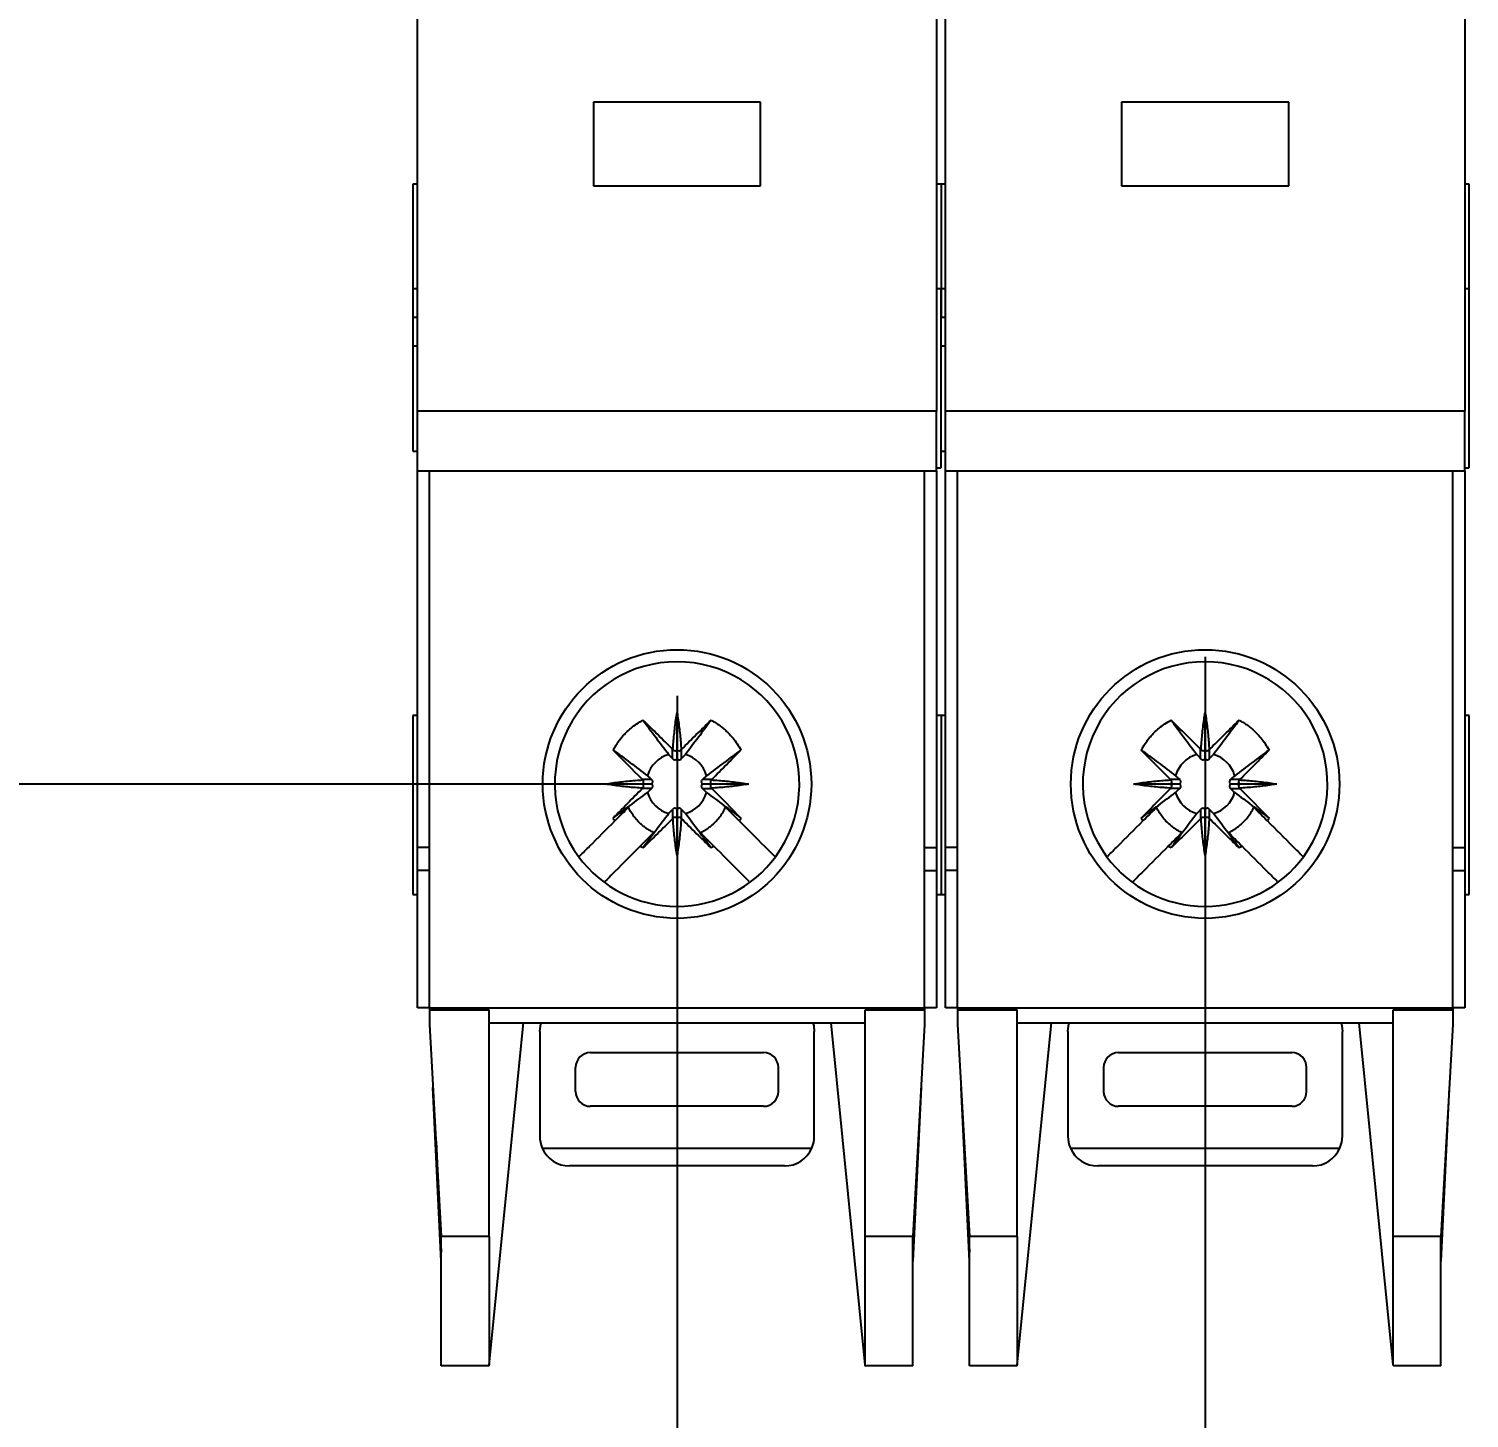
# Model space of a CAD drawing. Header units: inches. Extents: x 0 to 17, y 0 to 11.
# Drawn here: x 2.689 to 4.59, y 2.585 to 4.418 of the extents above; entities that cross this region are included whole.
import ezdxf

# ---------------------------------------------------------------- set-up
doc = ezdxf.new("R2010")
doc.units = ezdxf.units.IN
doc.header["$MEASUREMENT"] = 0
doc.linetypes.add('SLD-Solid', pattern=[0])
doc.layers.add('DIMENSIONS', color=140, linetype='SLD-Solid', lineweight=25)
doc.styles.add('SLDTEXTSTYLE0', font='GOTHIC.TTF', dxfattribs={"width": 0.913})
doc.dimstyles.new('SLDDIMSTYLE0', dxfattribs={"dimtxt": 0.15, "dimasz": 0.18, "dimexe": 0.18, "dimexo": 0.0625, "dimgap": 0.0375, "dimtad": 0, "dimtih": 1, "dimtoh": 1, "dimrnd": 1e-09, "dimzin": 4, "dimdsep": 46, "dimtxsty": 'SLDTEXTSTYLE0', "dimsah": 1, "dimcen": 0.09, "dimadec": 0, "dimazin": 1, "dimtfac": 1, "dimtofl": 0, "dimtmove": 0, "dimatfit": 3, "dimfxl": 1, "dimfrac": 2, "dimtolj": 1, "dimtzin": 12, "dimarcsym": 0})
doc.dimstyles.new('SLDDIMSTYLE1', dxfattribs={"dimtxt": 0.15, "dimasz": 0.18, "dimexe": 0.18, "dimexo": 0.0625, "dimgap": 0.0375, "dimtad": 0, "dimtih": 1, "dimtoh": 1, "dimrnd": 1e-09, "dimzin": 0, "dimdsep": 46, "dimtxsty": 'SLDTEXTSTYLE0', "dimsah": 1, "dimcen": 0.09, "dimadec": 0, "dimazin": 0, "dimtfac": 1, "dimtofl": 0, "dimtmove": 0, "dimatfit": 3, "dimfxl": 1, "dimfrac": 2, "dimtolj": 1, "dimtzin": 12, "dimarcsym": 0})

# ---------------------------------------------------------------- blocks, each defined once
blk = doc.blocks.new('_D')
at = {"layer": 'DIMENSIONS'}
for p, q in [((3.4945, 6.0201), (2.3076, 6.0201)), ((2.4326, 6.0201), (2.4326, 4.9907)), ((2.2386, 4.7198), (2.1929, 4.7198)), ((2.1929, 4.7198), (2.1929, 4.4817)), ((2.6265, 4.7198), (2.6722, 4.7198)), ((2.6722, 4.7198), (2.6722, 4.4817)), ((2.1929, 4.4817), (2.2386, 4.4817)), ((2.6722, 4.4817), (2.6265, 4.4817)), ((2.4326, 3.4217), (2.4326, 4.4512)), ((3.4945, 3.4217), (2.3076, 3.4217))]:
    blk.add_line(p, q, dxfattribs=at)
for points in [[(2.4326, 6.0201), (2.3826, 5.8401), (2.4826, 5.8401)], [(2.4326, 3.4217), (2.4826, 3.6017), (2.3826, 3.6017)]]:
    blk.add_solid(points, dxfattribs=at)
at = {"layer": 'DIMENSIONS', "char_height": 0.15, "attachment_point": 1, "style": 'SLDTEXTSTYLE0'}
for s, insert in [('2.60', (2.2386, 4.9419)), ('66.0', (2.2386, 4.6733))]:
    blk.add_mtext(s, dxfattribs=dict(at, insert=insert))
blk = doc.blocks.new('_D_1')
at = {"layer": 'DIMENSIONS'}
for p, q in [((3.5445, 3.3717), (3.5445, 2.0822)), ((4.2413, 3.3717), (4.2413, 2.0822)), ((2.8078, 2.206), (2.7621, 2.206)), ((2.7621, 2.206), (2.7621, 1.9679)), ((3.1957, 2.206), (3.2414, 2.206)), ((3.2414, 2.206), (3.2414, 1.9679)), ((3.5445, 2.2072), (3.373, 2.2072)), ((4.2413, 2.2072), (3.5445, 2.2072)), ((2.7621, 1.9679), (2.8078, 1.9679)), ((3.2414, 1.9679), (3.1957, 1.9679))]:
    blk.add_line(p, q, dxfattribs=at)
for points in [[(3.5445, 2.2072), (3.7245, 2.1572), (3.7245, 2.2572)], [(4.2413, 2.2072), (4.0613, 2.2572), (4.0613, 2.1572)]]:
    blk.add_solid(points, dxfattribs=at)
at = {"layer": 'DIMENSIONS', "char_height": 0.15, "attachment_point": 1, "style": 'SLDTEXTSTYLE0'}
for s, insert in [('0.70', (2.8078, 2.4281)), ('17.7', (2.8078, 2.1595))]:
    blk.add_mtext(s, dxfattribs=dict(at, insert=insert))

msp = doc.modelspace()

# ---------------------------------------------------------------- linework, layer by layer
for p, q in [((3.2019, 3.9138), (3.2019, 4.5694)), ((3.887, 4.5706), (3.887, 3.9138)), ((3.8988, 3.9138), (3.8988, 4.5694)), ((4.5838, 4.5706), (4.5838, 3.9138)), ((3.6547, 4.3213), (3.4342, 4.3213)), ((3.4342, 4.3213), (3.4342, 4.2111)), ((3.6547, 4.2111), (3.6547, 4.3213)), ((4.3516, 4.3213), (4.1311, 4.3213)), ((4.1311, 4.3213), (4.1311, 4.2111)), ((4.3516, 4.2111), (4.3516, 4.3213)), ((3.2019, 4.2131), (3.196, 4.2131)), ((3.196, 4.2131), (3.196, 4.0753)), ((3.4342, 4.2111), (3.6547, 4.2111)), ((3.8929, 4.2131), (3.887, 4.2131)), ((3.8988, 4.2131), (3.8929, 4.2131)), ((3.8929, 4.2131), (3.8929, 4.0753)), ((4.1311, 4.2111), (4.3516, 4.2111)), ((4.5897, 4.2131), (4.5838, 4.2131)), ((4.5897, 4.0753), (4.5897, 4.2131)), ((3.2019, 4.0753), (3.196, 4.0753)), ((3.196, 4.0753), (3.196, 4.0375)), ((3.8929, 4.0753), (3.887, 4.0753)), ((3.8988, 4.0753), (3.8929, 4.0753)), ((3.8929, 4.0753), (3.8929, 4.0375)), ((3.8929, 3.839), (3.8929, 4.0753)), ((4.5897, 4.0753), (4.5838, 4.0753)), ((4.5897, 3.839), (4.5897, 4.0753)), ((3.196, 4.0375), (3.2019, 4.0375)), ((3.196, 4.0375), (3.196, 3.9996)), ((3.8929, 4.0375), (3.8988, 4.0375)), ((3.2019, 3.9996), (3.196, 3.9996)), ((3.196, 3.9996), (3.196, 3.8607)), ((3.8988, 3.9996), (3.8929, 3.9996)), ((3.887, 3.9138), (3.2019, 3.9138)), ((3.2019, 3.8351), (3.2019, 3.9138)), ((3.887, 3.8351), (3.887, 3.9138)), ((4.5838, 3.9138), (3.8988, 3.9138)), ((3.8988, 3.8351), (3.8988, 3.9138)), ((4.5838, 3.8351), (4.5838, 3.9138)), ((3.196, 3.8607), (3.2019, 3.8607)), ((3.8929, 3.8607), (3.8988, 3.8607)), ((3.2019, 3.8351), (3.887, 3.8351)), ((3.2019, 3.3379), (3.2019, 3.8351)), ((3.2177, 3.1264), (3.2177, 3.8351)), ((3.8712, 3.1264), (3.8712, 3.8351)), ((3.887, 3.839), (3.8929, 3.839)), ((3.887, 3.8351), (3.887, 3.3379)), ((3.8988, 3.8351), (4.5838, 3.8351)), ((3.8988, 3.3379), (3.8988, 3.8351)), ((3.9145, 3.1264), (3.9145, 3.8351)), ((4.5681, 3.1264), (4.5681, 3.8351)), ((4.5838, 3.839), (4.5897, 3.839)), ((4.5838, 3.8351), (4.5838, 3.3379)), ((4.2413, 3.5894), (4.2413, 3.28)), ((3.5445, 3.538), (3.5445, 3.28)), ((3.2019, 3.5123), (3.196, 3.5123)), ((3.196, 3.5123), (3.196, 3.2761)), ((3.5445, 3.4669), (3.5445, 3.5161)), ((3.8929, 3.5123), (3.887, 3.5123)), ((3.8988, 3.5123), (3.8929, 3.5123)), ((3.8929, 3.5123), (3.8929, 3.2761)), ((4.2413, 3.4669), (4.2413, 3.5161)), ((4.5897, 3.5123), (4.5838, 3.5123)), ((4.5897, 3.2761), (4.5897, 3.5123)), ((3.5385, 3.4553), (3.5385, 3.4675)), ((3.5445, 3.4553), (3.5445, 3.4669)), ((3.5504, 3.4553), (3.5504, 3.4675)), ((4.2354, 3.4553), (4.2354, 3.4675)), ((4.2413, 3.4553), (4.2413, 3.4669)), ((4.2472, 3.4553), (4.2472, 3.4675)), ((3.4993, 3.4217), (3.4501, 3.4217)), ((3.5109, 3.4276), (3.4987, 3.4276)), ((3.5109, 3.4217), (3.4993, 3.4217)), ((3.5897, 3.4217), (3.578, 3.4217)), ((3.5903, 3.4276), (3.5781, 3.4276)), ((3.6389, 3.4217), (3.5897, 3.4217)), ((4.1961, 3.4217), (4.1469, 3.4217)), ((4.2077, 3.4276), (4.1955, 3.4276)), ((4.2078, 3.4217), (4.1961, 3.4217)), ((4.2871, 3.4276), (4.2749, 3.4276)), ((4.2865, 3.4217), (4.2749, 3.4217)), ((4.3357, 3.4217), (4.2865, 3.4217)), ((3.5109, 3.4158), (3.4987, 3.4158)), ((3.5781, 3.4158), (3.5903, 3.4158)), ((4.2077, 3.4158), (4.1955, 3.4158)), ((4.2749, 3.4158), (4.2871, 3.4158)), ((3.5385, 3.3881), (3.5385, 3.3759)), ((3.5445, 3.3765), (3.5445, 3.3882)), ((3.5504, 3.3759), (3.5504, 3.3881)), ((4.2354, 3.3881), (4.2354, 3.3759)), ((4.2413, 3.3765), (4.2413, 3.3882)), ((4.2472, 3.3759), (4.2472, 3.3881)), ((3.5445, 3.3273), (3.5445, 3.3765)), ((4.2413, 3.3273), (4.2413, 3.3765)), ((3.2177, 3.3379), (3.2019, 3.3379)), ((3.2019, 3.3075), (3.2019, 3.3379)), ((3.8712, 3.3379), (3.887, 3.3379)), ((3.887, 3.3379), (3.887, 3.3075)), ((3.9145, 3.3379), (3.8988, 3.3379)), ((3.8988, 3.3075), (3.8988, 3.3379)), ((4.5681, 3.3379), (4.5838, 3.3379)), ((4.5838, 3.3379), (4.5838, 3.3075)), ((3.2177, 3.3075), (3.2019, 3.3075)), ((3.2019, 3.1264), (3.2019, 3.3075)), ((3.4306, 3.3075), (3.4304, 3.3075)), ((3.4312, 3.3067), (3.4306, 3.3073)), ((3.6586, 3.3075), (3.6584, 3.3075)), ((3.8712, 3.3075), (3.887, 3.3075)), ((3.887, 3.3075), (3.887, 3.1264)), ((3.9145, 3.3075), (3.8988, 3.3075)), ((3.8988, 3.1264), (3.8988, 3.3075)), ((4.1275, 3.3075), (4.1272, 3.3075)), ((4.1281, 3.3067), (4.1275, 3.3073)), ((4.3554, 3.3075), (4.3553, 3.3075)), ((4.5681, 3.3075), (4.5838, 3.3075)), ((4.5838, 3.3075), (4.5838, 3.1264)), ((3.196, 3.2761), (3.2019, 3.2761)), ((3.887, 3.2761), (3.8929, 3.2761)), ((3.8929, 3.2761), (3.8988, 3.2761)), ((4.5838, 3.2761), (4.5897, 3.2761)), ((3.2177, 3.1264), (3.2019, 3.1264)), ((3.2177, 3.1264), (3.8712, 3.1264)), ((3.2177, 3.1264), (3.2177, 3.1238)), ((3.2177, 3.1238), (3.2964, 3.1238)), ((3.2177, 3.1238), (3.2177, 3.1045)), ((3.2964, 2.8248), (3.2964, 3.1238)), ((3.7925, 3.1238), (3.8712, 3.1238)), ((3.7925, 2.8248), (3.7925, 3.1238)), ((3.8712, 3.1264), (3.8712, 3.1238)), ((3.887, 3.1264), (3.8712, 3.1264)), ((3.8712, 3.1238), (3.8712, 3.1045)), ((3.9145, 3.1264), (3.8988, 3.1264)), ((3.9145, 3.1264), (4.5681, 3.1264)), ((3.9145, 3.1264), (3.9145, 3.1238)), ((3.9145, 3.1238), (3.9933, 3.1238)), ((3.9145, 3.1238), (3.9145, 3.1045)), ((3.9933, 2.8248), (3.9933, 3.1238)), ((4.4893, 3.1238), (4.5681, 3.1238)), ((4.4893, 2.8248), (4.4893, 3.1238)), ((4.5681, 3.1264), (4.5681, 3.1238)), ((4.5838, 3.1264), (4.5681, 3.1264)), ((4.5681, 3.1238), (4.5681, 3.1045)), ((3.2177, 3.1045), (3.2334, 2.8248)), ((3.2964, 3.1068), (3.7925, 3.1068)), ((3.2966, 2.6553), (3.3417, 3.1068)), ((3.7472, 3.1068), (3.7924, 2.6553)), ((3.8712, 3.1045), (3.8555, 2.8248)), ((3.9145, 3.1045), (3.9303, 2.8248)), ((3.9933, 3.1068), (4.4893, 3.1068)), ((3.9934, 2.6553), (4.0386, 3.1068)), ((4.4441, 3.1068), (4.4892, 2.6553)), ((4.5681, 3.1045), (4.5523, 2.8248)), ((3.3634, 3.095), (3.3634, 2.9572)), ((3.7256, 2.9572), (3.7256, 3.095)), ((4.0602, 3.095), (4.0602, 2.9572)), ((4.4224, 2.9572), (4.4224, 3.095)), ((3.4303, 3.0674), (3.6586, 3.0674)), ((4.1271, 3.0674), (4.3555, 3.0674)), ((3.4106, 3.0162), (3.4106, 3.0477)), ((3.6783, 3.0162), (3.6783, 3.0477)), ((4.1075, 3.0162), (4.1075, 3.0477)), ((4.3752, 3.0162), (4.3752, 3.0477)), ((3.2334, 2.7923), (3.2224, 3.0213)), ((3.8666, 3.0213), (3.8555, 2.7923)), ((3.9303, 2.7923), (3.9192, 3.0213)), ((4.5634, 3.0213), (4.5523, 2.7923)), ((3.6586, 2.9965), (3.4303, 2.9965)), ((4.3555, 2.9965), (4.1271, 2.9965)), ((3.2264, 2.9504), (3.2334, 2.804)), ((3.8626, 2.9504), (3.8555, 2.804)), ((3.9232, 2.9504), (3.9303, 2.804)), ((4.5594, 2.9504), (4.5523, 2.804)), ((3.3666, 2.9414), (3.7223, 2.9414)), ((4.0635, 2.9414), (4.4191, 2.9414)), ((3.6862, 2.9178), (3.4027, 2.9178)), ((4.383, 2.9178), (4.0996, 2.9178)), ((3.2964, 2.8248), (3.2334, 2.8248)), ((3.2334, 2.654), (3.2334, 2.8248)), ((3.2964, 2.8248), (3.2964, 2.6553)), ((3.8555, 2.8248), (3.7925, 2.8248)), ((3.7925, 2.6553), (3.7925, 2.8248)), ((3.8555, 2.654), (3.8555, 2.8248)), ((3.9933, 2.8248), (3.9303, 2.8248)), ((3.9303, 2.654), (3.9303, 2.8248)), ((3.9933, 2.8248), (3.9933, 2.6553)), ((4.5523, 2.8248), (4.4893, 2.8248)), ((4.4893, 2.6553), (4.4893, 2.8248)), ((4.5523, 2.654), (4.5523, 2.8248)), ((3.2964, 2.654), (3.2334, 2.654)), ((3.2966, 2.6553), (3.2964, 2.6553)), ((3.7925, 2.6553), (3.7924, 2.6553)), ((3.8555, 2.654), (3.7925, 2.654)), ((3.9933, 2.654), (3.9303, 2.654)), ((3.9934, 2.6553), (3.9933, 2.6553)), ((4.4893, 2.6553), (4.4892, 2.6553)), ((4.5523, 2.654), (4.4893, 2.654))]:
    msp.add_line(p, q)
at = {"flags": 128}
for points in [[(3.3634, 3.095), (3.3641, 3.1026), (3.3652, 3.1068)], [(3.7238, 3.1068), (3.7248, 3.1026), (3.7256, 3.095)], [(4.0602, 3.095), (4.061, 3.1026), (4.062, 3.1068)], [(4.4206, 3.1068), (4.4217, 3.1026), (4.4224, 3.095)]]:
    msp.add_lwpolyline(points, dxfattribs=at)
for centre in [(3.5445, 3.4217), (4.2413, 3.4217)]:
    msp.add_circle(centre, 0.1772)
for centre, radius, start, end in [((3.5445, 3.4217), 0.1614, 90, 216.2626), ((3.5445, 3.4217), 0.1614, 323.7374, 90), ((4.2413, 3.4217), 0.1614, 90, 216.2626), ((4.2413, 3.4217), 0.1614, 323.7374, 90), ((3.5445, 3.4217), 0.0405, 105.7988, 164.2012), ((3.5445, 3.4217), 0.0405, 15.7988, 74.2012), ((4.2413, 3.4217), 0.0405, 105.7988, 164.2012), ((4.2413, 3.4217), 0.0405, 15.7988, 74.2012), ((3.5445, 3.4217), 0.0405, 195.7988, 254.2012), ((3.5445, 3.4217), 0.0405, 285.7988, 344.2012), ((4.2413, 3.4217), 0.0405, 195.7988, 254.2012), ((4.2413, 3.4217), 0.0405, 285.7988, 344.2012), ((3.5445, 3.4217), 0.1614, 216.2626, 323.7374), ((4.2413, 3.4217), 0.1614, 216.2626, 323.7374), ((3.4303, 3.0477), 0.0197, 90, 180), ((3.6586, 3.0477), 0.0197, 360, 90), ((4.1271, 3.0477), 0.0197, 90, 180), ((4.3555, 3.0477), 0.0197, 360, 90), ((3.4303, 3.0162), 0.0197, 180, 270), ((3.6586, 3.0162), 0.0197, 270, 360), ((4.1271, 3.0162), 0.0197, 180, 270), ((4.3555, 3.0162), 0.0197, 270, 360), ((3.4027, 2.9572), 0.0394, 180, 203.5782), ((3.6862, 2.9572), 0.0394, 336.4218, 0), ((4.0996, 2.9572), 0.0394, 180, 203.5782), ((4.383, 2.9572), 0.0394, 336.4218, 0), ((3.4027, 2.9572), 0.0394, 203.5782, 270), ((3.6862, 2.9572), 0.0394, 270, 336.4218), ((4.0996, 2.9572), 0.0394, 203.5782, 270), ((4.383, 2.9572), 0.0394, 270, 336.4218)]:
    msp.add_arc(centre, radius, start, end)
for centre, major_axis, start_param, end_param in [((3.5415, 3.4694), (-0.00265, 0.00282), 1.594186, 3.264704), ((3.5474, 3.4694), (0.00265, 0.00282), 3.018481, 4.688999), ((4.2384, 3.4694), (-0.00265, 0.00282), 1.594186, 3.264704), ((4.2443, 3.4694), (0.00265, 0.00282), 3.018481, 4.688999), ((3.4967, 3.4247), (0.00282, -0.00265), 6.160074, 7.830592), ((3.4967, 3.4188), (0.00282, 0.00265), 4.735779, 6.406297), ((3.5922, 3.4247), (0.00282, 0.00265), 1.594186, 3.264704), ((3.5922, 3.4188), (0.00282, -0.00265), 3.018481, 4.688999), ((4.1936, 3.4247), (0.00282, -0.00265), 6.160074, 7.830592), ((4.1936, 3.4188), (0.00282, 0.00265), 4.735779, 6.406297), ((4.289, 3.4247), (0.00282, 0.00265), 1.594186, 3.264704), ((4.289, 3.4188), (0.00282, -0.00265), 3.018481, 4.688999), ((3.5415, 3.374), (0.00265, 0.00282), 6.160074, 7.830592), ((3.5474, 3.374), (-0.00265, 0.00282), 4.735779, 6.406297), ((4.2384, 3.374), (0.00265, 0.00282), 6.160074, 7.830592), ((4.2443, 3.374), (-0.00265, 0.00282), 4.735779, 6.406297)]:
    msp.add_ellipse(centre, major_axis=major_axis, ratio=0.904578, start_param=start_param, end_param=end_param)
for points, knots in [([(3.4602, 3.4666), (3.4611, 3.4683), (3.463, 3.4716), (3.4661, 3.4763), (3.4694, 3.4808), (3.473, 3.4852), (3.4778, 3.4902), (3.4838, 3.4957), (3.4914, 3.5013), (3.4968, 3.5044), (3.4995, 3.506)], [0, 0, 0, 0, 0.100414, 0.200249, 0.299882, 0.399694, 0.500065, 0.666957, 0.833016, 1, 1, 1, 1]), ([(3.5385, 3.4675), (3.5353, 3.4708), (3.5288, 3.4772), (3.519, 3.4869), (3.5093, 3.4965), (3.5028, 3.5028), (3.4995, 3.506)], [0, 0, 0, 0, 0.250107, 0.5, 0.749893, 1, 1, 1, 1]), ([(3.4995, 3.506), (3.5051, 3.4985), (3.5107, 3.491), (3.5219, 3.476), (3.5276, 3.4684), (3.5334, 3.4607)], [0, 0, 0, 0, 0.5, 0.5, 1, 1, 1, 1]), ([(3.539, 3.467), (3.5392, 3.4703), (3.5397, 3.477), (3.5406, 3.4869), (3.5417, 3.4968), (3.5429, 3.5065), (3.544, 3.5129), (3.5445, 3.5161)], [0, 0, 0, 0, 0.202067, 0.403021, 0.60294, 0.801906, 1, 1, 1, 1]), ([(3.5445, 3.5161), (3.545, 3.5129), (3.546, 3.5063), (3.5473, 3.4965), (3.5484, 3.4867), (3.5493, 3.4768), (3.5497, 3.4703), (3.5499, 3.467)], [0, 0, 0, 0, 0.202208, 0.403257, 0.603203, 0.802099, 1, 1, 1, 1]), ([(3.5504, 3.4675), (3.5536, 3.4708), (3.5602, 3.4772), (3.5699, 3.4869), (3.5797, 3.4965), (3.5861, 3.5028), (3.5894, 3.506)], [0, 0, 0, 0, 0.2496305, 0.499506, 0.7496285, 1, 1, 1, 1]), ([(3.5894, 3.506), (3.5838, 3.4985), (3.5783, 3.491), (3.567, 3.476), (3.5614, 3.4684), (3.5555, 3.4607)], [0, 0, 0, 0, 0.5, 0.5, 1, 1, 1, 1]), ([(3.5894, 3.506), (3.591, 3.505), (3.5943, 3.5032), (3.599, 3.5001), (3.6036, 3.4968), (3.6079, 3.4932), (3.6129, 3.4884), (3.6184, 3.4824), (3.6241, 3.4748), (3.6272, 3.4694), (3.6287, 3.4666)], [0, 0, 0, 0, 0.100231, 0.200016, 0.299691, 0.399595, 0.500065, 0.667121, 0.833244, 1, 1, 1, 1]), ([(4.1571, 3.4666), (4.158, 3.4683), (4.1598, 3.4716), (4.1629, 3.4763), (4.1663, 3.4808), (4.1699, 3.4852), (4.1746, 3.4902), (4.1807, 3.4957), (4.1882, 3.5013), (4.1937, 3.5044), (4.1964, 3.506)], [0, 0, 0, 0, 0.100414, 0.200249, 0.299882, 0.399694, 0.500065, 0.666957, 0.833016, 1, 1, 1, 1]), ([(4.2354, 3.4675), (4.2321, 3.4708), (4.2256, 3.4772), (4.2159, 3.4869), (4.2061, 3.4965), (4.1996, 3.5028), (4.1964, 3.506)], [0, 0, 0, 0, 0.250107, 0.5, 0.749893, 1, 1, 1, 1]), ([(4.1964, 3.506), (4.202, 3.4985), (4.2075, 3.491), (4.2188, 3.476), (4.2244, 3.4684), (4.2303, 3.4607)], [0, 0, 0, 0, 0.5, 0.5, 1, 1, 1, 1]), ([(4.2359, 3.467), (4.2361, 3.4703), (4.2365, 3.477), (4.2374, 3.4869), (4.2385, 3.4968), (4.2398, 3.5065), (4.2408, 3.5129), (4.2413, 3.5161)], [0, 0, 0, 0, 0.202067, 0.403021, 0.60294, 0.801906, 1, 1, 1, 1]), ([(4.2413, 3.5161), (4.2418, 3.5129), (4.2429, 3.5063), (4.2442, 3.4965), (4.2452, 3.4867), (4.2461, 3.4768), (4.2465, 3.4703), (4.2467, 3.467)], [0, 0, 0, 0, 0.202208, 0.403257, 0.603203, 0.802099, 1, 1, 1, 1]), ([(4.2472, 3.4675), (4.2505, 3.4708), (4.257, 3.4772), (4.2668, 3.4869), (4.2765, 3.4965), (4.283, 3.5028), (4.2862, 3.506)], [0, 0, 0, 0, 0.24963, 0.499506, 0.749629, 1, 1, 1, 1]), ([(4.2862, 3.506), (4.2807, 3.4985), (4.2751, 3.491), (4.2639, 3.476), (4.2582, 3.4684), (4.2523, 3.4607)], [0, 0, 0, 0, 0.5, 0.5, 1, 1, 1, 1]), ([(4.2862, 3.506), (4.2879, 3.505), (4.2912, 3.5032), (4.2959, 3.5001), (4.3004, 3.4968), (4.3047, 3.4932), (4.3098, 3.4884), (4.3153, 3.4824), (4.3209, 3.4748), (4.324, 3.4694), (4.3256, 3.4666)], [0, 0, 0, 0, 0.100231, 0.200016, 0.299691, 0.399595, 0.500065, 0.667121, 0.833244, 1, 1, 1, 1]), ([(3.4602, 3.4666), (3.4677, 3.4611), (3.4752, 3.4555), (3.4902, 3.4443), (3.4977, 3.4386), (3.5055, 3.4327)], [0, 0, 0, 0, 0.5, 0.5, 1, 1, 1, 1]), ([(3.6287, 3.4666), (3.6212, 3.4611), (3.6138, 3.4555), (3.5987, 3.4443), (3.5912, 3.4386), (3.5834, 3.4327)], [0, 0, 0, 0, 0.5, 0.5, 1, 1, 1, 1]), ([(3.5903, 3.4276), (3.5935, 3.4309), (3.6, 3.4374), (3.6096, 3.4472), (3.6192, 3.4569), (3.6255, 3.4634), (3.6287, 3.4666)], [0, 0, 0, 0, 0.250107, 0.5, 0.749893, 1, 1, 1, 1]), ([(4.1571, 3.4666), (4.1645, 3.4611), (4.172, 3.4555), (4.1871, 3.4443), (4.1946, 3.4386), (4.2024, 3.4327)], [0, 0, 0, 0, 0.5, 0.5, 1, 1, 1, 1]), ([(4.3256, 3.4666), (4.3181, 3.4611), (4.3106, 3.4555), (4.2956, 3.4443), (4.288, 3.4386), (4.2803, 3.4327)], [0, 0, 0, 0, 0.5, 0.5, 1, 1, 1, 1]), ([(4.2871, 3.4276), (4.2904, 3.4309), (4.2968, 3.4374), (4.3065, 3.4472), (4.3161, 3.4569), (4.3224, 3.4634), (4.3256, 3.4666)], [0, 0, 0, 0, 0.250107, 0.5, 0.749893, 1, 1, 1, 1]), ([(3.5385, 3.4553), (3.5388, 3.455), (3.5391, 3.4547), (3.5394, 3.4544), (3.5398, 3.4542), (3.5402, 3.454), (3.5406, 3.4539), (3.541, 3.4538), (3.5414, 3.4537), (3.5418, 3.4538), (3.5422, 3.4538), (3.5425, 3.4539), (3.5429, 3.454), (3.5432, 3.4542), (3.5435, 3.4543), (3.5438, 3.4546), (3.5441, 3.4548), (3.5443, 3.455), (3.5445, 3.4553)], [0, 0, 0, 0, 0.0000330895, 0.0000330895, 0.0000330895, 0.0000663481, 0.0000663481, 0.0000663481, 0.0000971701, 0.0000971701, 0.0000971701, 0.000125806, 0.000125806, 0.000125806, 0.0001543377, 0.0001543377, 0.0001543377, 0.0001784911, 0.0001784911, 0.0001784911, 0.0001784911]), ([(3.5445, 3.4553), (3.5447, 3.4549), (3.545, 3.4546), (3.5453, 3.4544), (3.5457, 3.4542), (3.546, 3.454), (3.5464, 3.4539), (3.5468, 3.4538), (3.5472, 3.4537), (3.5476, 3.4537), (3.548, 3.4538), (3.5484, 3.4539), (3.5487, 3.454), (3.549, 3.4541), (3.5494, 3.4543), (3.5497, 3.4546), (3.5499, 3.4548), (3.5502, 3.455), (3.5504, 3.4553)], [0, 0, 0, 0, 0.0000317202, 0.0000317202, 0.0000317202, 0.0000635942, 0.0000635942, 0.0000635942, 0.000093375, 0.000093375, 0.000093375, 0.0001217363, 0.0001217363, 0.0001217363, 0.0001507509, 0.0001507509, 0.0001507509, 0.0001785447, 0.0001785447, 0.0001785447, 0.0001785447]), ([(4.2354, 3.4553), (4.2356, 3.455), (4.2359, 3.4547), (4.2363, 3.4544), (4.2366, 3.4542), (4.237, 3.454), (4.2374, 3.4539), (4.2378, 3.4538), (4.2382, 3.4537), (4.2386, 3.4538), (4.239, 3.4538), (4.2394, 3.4539), (4.2397, 3.454), (4.2401, 3.4542), (4.2404, 3.4543), (4.2407, 3.4546), (4.2409, 3.4548), (4.2411, 3.455), (4.2413, 3.4553)], [0, 0, 0, 0, 0.0000330895, 0.0000330895, 0.0000330895, 0.0000663481, 0.0000663481, 0.0000663481, 0.0000971701, 0.0000971701, 0.0000971701, 0.000125806, 0.000125806, 0.000125806, 0.0001543377, 0.0001543377, 0.0001543377, 0.0001784911, 0.0001784911, 0.0001784911, 0.0001784911]), ([(4.2413, 3.4553), (4.2416, 3.4549), (4.2418, 3.4546), (4.2422, 3.4544), (4.2425, 3.4542), (4.2429, 3.454), (4.2433, 3.4539), (4.2437, 3.4538), (4.2441, 3.4537), (4.2445, 3.4537), (4.2448, 3.4538), (4.2452, 3.4539), (4.2455, 3.454), (4.2459, 3.4541), (4.2462, 3.4543), (4.2465, 3.4546), (4.2468, 3.4548), (4.247, 3.455), (4.2472, 3.4553)], [0, 0, 0, 0, 0.0000317202, 0.0000317202, 0.0000317202, 0.0000635942, 0.0000635942, 0.0000635942, 0.000093375, 0.000093375, 0.000093375, 0.0001217363, 0.0001217363, 0.0001217363, 0.0001507509, 0.0001507509, 0.0001507509, 0.0001785447, 0.0001785447, 0.0001785447, 0.0001785447]), ([(3.4501, 3.4217), (3.4533, 3.4222), (3.4597, 3.4233), (3.4694, 3.4245), (3.4793, 3.4256), (3.4892, 3.4265), (3.4959, 3.4269), (3.4992, 3.4272)], [0, 0, 0, 0, 0.198094, 0.39706, 0.596979, 0.797933, 1, 1, 1, 1]), ([(3.4992, 3.4163), (3.4959, 3.4165), (3.4894, 3.4169), (3.4795, 3.4178), (3.4697, 3.4189), (3.4599, 3.4202), (3.4533, 3.4212), (3.4501, 3.4217)], [0, 0, 0, 0, 0.197901, 0.396797, 0.596743, 0.797792, 1, 1, 1, 1]), ([(3.5109, 3.4217), (3.5112, 3.422), (3.5115, 3.4223), (3.5118, 3.4226), (3.512, 3.4229), (3.5122, 3.4233), (3.5123, 3.4237), (3.5124, 3.4241), (3.5125, 3.4245), (3.5124, 3.4249), (3.5124, 3.4252), (3.5123, 3.4256), (3.5122, 3.426), (3.5121, 3.4263), (3.5119, 3.4266), (3.5116, 3.4269), (3.5114, 3.4272), (3.5111, 3.4274), (3.5109, 3.4276)], [0, 0, 0, 0, 0.0000317202, 0.0000317202, 0.0000317202, 0.0000635942, 0.0000635942, 0.0000635942, 0.000093375, 0.000093375, 0.000093375, 0.0001217363, 0.0001217363, 0.0001217363, 0.0001507509, 0.0001507509, 0.0001507509, 0.0001785447, 0.0001785447, 0.0001785447, 0.0001785447]), ([(3.5109, 3.4158), (3.5112, 3.416), (3.5115, 3.4163), (3.5118, 3.4167), (3.512, 3.417), (3.5122, 3.4174), (3.5123, 3.4178), (3.5124, 3.4182), (3.5125, 3.4186), (3.5124, 3.419), (3.5124, 3.4194), (3.5123, 3.4198), (3.5122, 3.4201), (3.512, 3.4205), (3.5118, 3.4208), (3.5116, 3.4211), (3.5114, 3.4213), (3.5112, 3.4215), (3.5109, 3.4217)], [0.0000000006, 0.0000000006, 0.0000000006, 0.0000000006, 0.0000330896, 0.0000330896, 0.0000330896, 0.0000663483, 0.0000663483, 0.0000663483, 0.0000971704, 0.0000971704, 0.0000971704, 0.0001258063, 0.0001258063, 0.0001258063, 0.000154338, 0.000154338, 0.000154338, 0.0001784923, 0.0001784923, 0.0001784923, 0.0001784923]), ([(3.5781, 3.4276), (3.5777, 3.4274), (3.5774, 3.4271), (3.5772, 3.4268), (3.5769, 3.4264), (3.5767, 3.426), (3.5766, 3.4256), (3.5765, 3.4252), (3.5765, 3.4248), (3.5765, 3.4244), (3.5765, 3.424), (3.5766, 3.4237), (3.5768, 3.4233), (3.5769, 3.423), (3.5771, 3.4226), (3.5773, 3.4224), (3.5775, 3.4221), (3.5778, 3.4219), (3.578, 3.4217)], [0, 0, 0, 0, 0.0000330895, 0.0000330895, 0.0000330895, 0.0000663481, 0.0000663481, 0.0000663481, 0.0000971701, 0.0000971701, 0.0000971701, 0.000125806, 0.000125806, 0.000125806, 0.0001543377, 0.0001543377, 0.0001543377, 0.0001784911, 0.0001784911, 0.0001784911, 0.0001784911]), ([(3.578, 3.4217), (3.5777, 3.4215), (3.5774, 3.4212), (3.5772, 3.4209), (3.5769, 3.4205), (3.5767, 3.4201), (3.5766, 3.4197), (3.5765, 3.4194), (3.5765, 3.419), (3.5765, 3.4186), (3.5765, 3.4182), (3.5766, 3.4178), (3.5767, 3.4175), (3.5769, 3.4171), (3.5771, 3.4168), (3.5773, 3.4165), (3.5775, 3.4162), (3.5778, 3.416), (3.5781, 3.4158)], [0, 0, 0, 0, 0.0000317202, 0.0000317202, 0.0000317202, 0.0000635942, 0.0000635942, 0.0000635942, 0.000093375, 0.000093375, 0.000093375, 0.0001217363, 0.0001217363, 0.0001217363, 0.0001507509, 0.0001507509, 0.0001507509, 0.0001785447, 0.0001785447, 0.0001785447, 0.0001785447]), ([(3.5897, 3.4272), (3.593, 3.4269), (3.5996, 3.4265), (3.6094, 3.4256), (3.6192, 3.4246), (3.6291, 3.4233), (3.6356, 3.4222), (3.6389, 3.4217)], [0, 0, 0, 0, 0.197901, 0.396797, 0.596743, 0.797792, 1, 1, 1, 1]), ([(3.6389, 3.4217), (3.6357, 3.4212), (3.6292, 3.4202), (3.6195, 3.4189), (3.6097, 3.4178), (3.5997, 3.4169), (3.5931, 3.4165), (3.5897, 3.4163)], [0, 0, 0, 0, 0.198094, 0.39706, 0.596979, 0.797933, 1, 1, 1, 1]), ([(4.1469, 3.4217), (4.1501, 3.4222), (4.1565, 3.4233), (4.1663, 3.4245), (4.1761, 3.4256), (4.186, 3.4265), (4.1927, 3.4269), (4.1961, 3.4272)], [0, 0, 0, 0, 0.198094, 0.39706, 0.596979, 0.797933, 1, 1, 1, 1]), ([(4.1961, 3.4163), (4.1928, 3.4165), (4.1862, 3.4169), (4.1764, 3.4178), (4.1665, 3.4189), (4.1567, 3.4202), (4.1502, 3.4212), (4.1469, 3.4217)], [0, 0, 0, 0, 0.197901, 0.396797, 0.596743, 0.797792, 1, 1, 1, 1]), ([(4.2078, 3.4217), (4.2081, 3.422), (4.2084, 3.4223), (4.2086, 3.4226), (4.2089, 3.4229), (4.2091, 3.4233), (4.2092, 3.4237), (4.2093, 3.4241), (4.2093, 3.4245), (4.2093, 3.4249), (4.2093, 3.4252), (4.2092, 3.4256), (4.209, 3.426), (4.2089, 3.4263), (4.2087, 3.4266), (4.2085, 3.4269), (4.2083, 3.4272), (4.208, 3.4274), (4.2077, 3.4276)], [0, 0, 0, 0, 0.0000317202, 0.0000317202, 0.0000317202, 0.0000635942, 0.0000635942, 0.0000635942, 0.000093375, 0.000093375, 0.000093375, 0.0001217363, 0.0001217363, 0.0001217363, 0.0001507509, 0.0001507509, 0.0001507509, 0.0001785447, 0.0001785447, 0.0001785447, 0.0001785447]), ([(4.2077, 3.4158), (4.208, 3.416), (4.2084, 3.4163), (4.2086, 3.4167), (4.2089, 3.417), (4.209, 3.4174), (4.2092, 3.4178), (4.2093, 3.4182), (4.2093, 3.4186), (4.2093, 3.419), (4.2093, 3.4194), (4.2092, 3.4198), (4.209, 3.4201), (4.2089, 3.4205), (4.2087, 3.4208), (4.2085, 3.4211), (4.2083, 3.4213), (4.208, 3.4215), (4.2078, 3.4217)], [0.0000000006, 0.0000000006, 0.0000000006, 0.0000000006, 0.0000330896, 0.0000330896, 0.0000330896, 0.0000663483, 0.0000663483, 0.0000663483, 0.0000971704, 0.0000971704, 0.0000971704, 0.0001258063, 0.0001258063, 0.0001258063, 0.000154338, 0.000154338, 0.000154338, 0.0001784923, 0.0001784923, 0.0001784923, 0.0001784923]), ([(4.2749, 3.4276), (4.2746, 3.4274), (4.2743, 3.4271), (4.274, 3.4268), (4.2738, 3.4264), (4.2736, 3.426), (4.2735, 3.4256), (4.2734, 3.4252), (4.2733, 3.4248), (4.2733, 3.4244), (4.2734, 3.424), (4.2735, 3.4237), (4.2736, 3.4233), (4.2737, 3.423), (4.2739, 3.4226), (4.2742, 3.4224), (4.2744, 3.4221), (4.2746, 3.4219), (4.2749, 3.4217)], [0, 0, 0, 0, 0.0000330895, 0.0000330895, 0.0000330895, 0.0000663481, 0.0000663481, 0.0000663481, 0.0000971701, 0.0000971701, 0.0000971701, 0.000125806, 0.000125806, 0.000125806, 0.0001543377, 0.0001543377, 0.0001543377, 0.0001784911, 0.0001784911, 0.0001784911, 0.0001784911]), ([(4.2749, 3.4217), (4.2745, 3.4215), (4.2742, 3.4212), (4.274, 3.4209), (4.2738, 3.4205), (4.2736, 3.4201), (4.2735, 3.4197), (4.2734, 3.4194), (4.2733, 3.419), (4.2733, 3.4186), (4.2734, 3.4182), (4.2734, 3.4178), (4.2736, 3.4175), (4.2737, 3.4171), (4.2739, 3.4168), (4.2741, 3.4165), (4.2744, 3.4162), (4.2746, 3.416), (4.2749, 3.4158)], [0, 0, 0, 0, 0.0000317202, 0.0000317202, 0.0000317202, 0.0000635942, 0.0000635942, 0.0000635942, 0.000093375, 0.000093375, 0.000093375, 0.0001217363, 0.0001217363, 0.0001217363, 0.0001507509, 0.0001507509, 0.0001507509, 0.0001785447, 0.0001785447, 0.0001785447, 0.0001785447]), ([(4.2866, 3.4272), (4.2898, 3.4269), (4.2964, 3.4265), (4.3063, 3.4256), (4.3161, 3.4246), (4.3259, 3.4233), (4.3324, 3.4222), (4.3357, 3.4217)], [0, 0, 0, 0, 0.197901, 0.396797, 0.596743, 0.797792, 1, 1, 1, 1]), ([(4.3357, 3.4217), (4.3325, 3.4212), (4.3261, 3.4202), (4.3164, 3.4189), (4.3065, 3.4178), (4.2966, 3.4169), (4.2899, 3.4165), (4.2866, 3.4163)], [0, 0, 0, 0, 0.198094, 0.39706, 0.596979, 0.797933, 1, 1, 1, 1]), ([(3.4987, 3.4158), (3.4954, 3.4125), (3.489, 3.406), (3.4793, 3.3963), (3.4697, 3.3865), (3.4634, 3.38), (3.4602, 3.3768)], [0, 0, 0, 0, 0.250107, 0.5, 0.749893, 1, 1, 1, 1]), ([(3.4602, 3.3768), (3.4677, 3.3824), (3.4752, 3.3879), (3.4902, 3.3992), (3.4977, 3.4048), (3.5055, 3.4107)], [0, 0, 0, 0, 0.5, 0.5, 1, 1, 1, 1]), ([(3.5834, 3.4107), (3.5912, 3.4048), (3.5987, 3.3992), (3.6138, 3.3879), (3.6212, 3.3824), (3.6287, 3.3768)], [0, 0, 0, 0, 0.5, 0.5, 1, 1, 1, 1]), ([(4.1955, 3.4158), (4.1923, 3.4125), (4.1858, 3.406), (4.1762, 3.3963), (4.1666, 3.3865), (4.1602, 3.38), (4.1571, 3.3768)], [0, 0, 0, 0, 0.250107, 0.5, 0.749893, 1, 1, 1, 1]), ([(4.1571, 3.3768), (4.1645, 3.3824), (4.172, 3.3879), (4.1871, 3.3992), (4.1946, 3.4048), (4.2024, 3.4107)], [0, 0, 0, 0, 0.5, 0.5, 1, 1, 1, 1]), ([(4.2803, 3.4107), (4.288, 3.4048), (4.2956, 3.3992), (4.3106, 3.3879), (4.3181, 3.3824), (4.3256, 3.3768)], [0, 0, 0, 0, 0.5, 0.5, 1, 1, 1, 1]), ([(3.4624, 3.373), (3.4655, 3.3762), (3.4715, 3.3822), (3.4775, 3.3882), (3.4803, 3.391)], [0, 0, 0, 0, 0.538033, 1, 1, 1, 1]), ([(3.5137, 3.3576), (3.5123, 3.3583), (3.5094, 3.3597), (3.5053, 3.3623), (3.5014, 3.365), (3.4976, 3.3681), (3.4933, 3.3721), (3.4887, 3.3773), (3.484, 3.3838), (3.4815, 3.3886), (3.4803, 3.391)], [0, 0, 0, 0, 0.100408, 0.200158, 0.299712, 0.399533, 0.500081, 0.666981, 0.832904, 1, 1, 1, 1]), ([(3.5445, 3.3882), (3.5442, 3.3885), (3.5439, 3.3888), (3.5436, 3.389), (3.5433, 3.3893), (3.5429, 3.3895), (3.5425, 3.3896), (3.5421, 3.3897), (3.5417, 3.3897), (3.5413, 3.3897), (3.5409, 3.3897), (3.5406, 3.3896), (3.5402, 3.3895), (3.5399, 3.3893), (3.5396, 3.3891), (3.5393, 3.3889), (3.539, 3.3887), (3.5387, 3.3884), (3.5385, 3.3881)], [0, 0, 0, 0, 0.0000317202, 0.0000317202, 0.0000317202, 0.0000635942, 0.0000635942, 0.0000635942, 0.000093375, 0.000093375, 0.000093375, 0.0001217363, 0.0001217363, 0.0001217363, 0.0001507509, 0.0001507509, 0.0001507509, 0.000178545, 0.000178545, 0.000178545, 0.000178545]), ([(3.5504, 3.3881), (3.5501, 3.3885), (3.5499, 3.3888), (3.5495, 3.389), (3.5492, 3.3893), (3.5488, 3.3895), (3.5484, 3.3896), (3.548, 3.3897), (3.5476, 3.3897), (3.5471, 3.3897), (3.5468, 3.3897), (3.5464, 3.3896), (3.5461, 3.3894), (3.5457, 3.3893), (3.5454, 3.3891), (3.5451, 3.3889), (3.5449, 3.3887), (3.5446, 3.3884), (3.5445, 3.3882)], [0, 0, 0, 0, 0.0000330895, 0.0000330895, 0.0000330895, 0.0000663481, 0.0000663481, 0.0000663481, 0.0000971701, 0.0000971701, 0.0000971701, 0.000125806, 0.000125806, 0.000125806, 0.0001543377, 0.0001543377, 0.0001543377, 0.0001784911, 0.0001784911, 0.0001784911, 0.0001784911]), ([(3.5752, 3.3576), (3.5767, 3.3583), (3.5795, 3.3597), (3.5836, 3.3623), (3.5876, 3.365), (3.5913, 3.3681), (3.5956, 3.3721), (3.6002, 3.3773), (3.6049, 3.3838), (3.6074, 3.3886), (3.6086, 3.391)], [0, 0, 0, 0, 0.1004075, 0.2001579, 0.2997118, 0.3995329, 0.500081, 0.6669812, 0.8329044, 1, 1, 1, 1]), ([(3.6266, 3.373), (3.6234, 3.3762), (3.6174, 3.3822), (3.6114, 3.3882), (3.6086, 3.391)], [0, 0, 0, 0, 0.539071, 1, 1, 1, 1]), ([(4.1592, 3.373), (4.1624, 3.3762), (4.1683, 3.3822), (4.1744, 3.3882), (4.1772, 3.391)], [0, 0, 0, 0, 0.538033, 1, 1, 1, 1]), ([(4.2106, 3.3576), (4.2091, 3.3583), (4.2062, 3.3597), (4.2021, 3.3623), (4.1982, 3.365), (4.1945, 3.3681), (4.1902, 3.3721), (4.1855, 3.3773), (4.1809, 3.3838), (4.1784, 3.3886), (4.1772, 3.391)], [0, 0, 0, 0, 0.100408, 0.200158, 0.299712, 0.399533, 0.500081, 0.666981, 0.832904, 1, 1, 1, 1]), ([(4.2413, 3.3882), (4.2411, 3.3885), (4.2408, 3.3888), (4.2405, 3.389), (4.2401, 3.3893), (4.2397, 3.3895), (4.2393, 3.3896), (4.239, 3.3897), (4.2386, 3.3897), (4.2382, 3.3897), (4.2378, 3.3897), (4.2374, 3.3896), (4.2371, 3.3895), (4.2367, 3.3893), (4.2364, 3.3891), (4.2361, 3.3889), (4.2358, 3.3887), (4.2356, 3.3884), (4.2354, 3.3881)], [0, 0, 0, 0, 0.0000317202, 0.0000317202, 0.0000317202, 0.0000635942, 0.0000635942, 0.0000635942, 0.000093375, 0.000093375, 0.000093375, 0.0001217363, 0.0001217363, 0.0001217363, 0.0001507509, 0.0001507509, 0.0001507509, 0.000178545, 0.000178545, 0.000178545, 0.000178545]), ([(4.2472, 3.3881), (4.247, 3.3885), (4.2467, 3.3888), (4.2464, 3.389), (4.246, 3.3893), (4.2456, 3.3895), (4.2452, 3.3896), (4.2448, 3.3897), (4.2444, 3.3897), (4.244, 3.3897), (4.2436, 3.3897), (4.2432, 3.3896), (4.2429, 3.3894), (4.2426, 3.3893), (4.2422, 3.3891), (4.2419, 3.3889), (4.2417, 3.3887), (4.2415, 3.3884), (4.2413, 3.3882)], [0, 0, 0, 0, 0.0000330895, 0.0000330895, 0.0000330895, 0.0000663481, 0.0000663481, 0.0000663481, 0.0000971701, 0.0000971701, 0.0000971701, 0.000125806, 0.000125806, 0.000125806, 0.0001543377, 0.0001543377, 0.0001543377, 0.0001784911, 0.0001784911, 0.0001784911, 0.0001784911]), ([(4.2721, 3.3576), (4.2735, 3.3583), (4.2764, 3.3597), (4.2805, 3.3623), (4.2844, 3.365), (4.2881, 3.3681), (4.2924, 3.3721), (4.2971, 3.3773), (4.3018, 3.3838), (4.3042, 3.3886), (4.3055, 3.391)], [0, 0, 0, 0, 0.100408, 0.200158, 0.299712, 0.399533, 0.500081, 0.666981, 0.832904, 1, 1, 1, 1]), ([(4.3234, 3.373), (4.3202, 3.3762), (4.3143, 3.3822), (4.3083, 3.3882), (4.3055, 3.391)], [0, 0, 0, 0, 0.539071, 1, 1, 1, 1]), ([(3.4159, 3.3266), (3.4203, 3.331), (3.4354, 3.346), (3.4512, 3.3618), (3.4624, 3.373)], [0, 0, 0, 0, 0.291569, 1, 1, 1, 1]), ([(3.5334, 3.3828), (3.5276, 3.375), (3.5219, 3.3675), (3.5107, 3.3524), (3.5051, 3.3449), (3.4995, 3.3375)], [0, 0, 0, 0, 0.5, 0.5, 1, 1, 1, 1]), ([(3.5385, 3.3759), (3.5353, 3.3727), (3.5288, 3.3662), (3.519, 3.3566), (3.5093, 3.347), (3.5028, 3.3407), (3.4995, 3.3375)], [0, 0, 0, 0, 0.24963, 0.499506, 0.749629, 1, 1, 1, 1]), ([(3.5445, 3.3273), (3.5439, 3.3306), (3.5429, 3.3371), (3.5416, 3.3469), (3.5405, 3.3568), (3.5397, 3.3666), (3.5392, 3.3732), (3.539, 3.3765)], [0, 0, 0, 0, 0.202208, 0.403257, 0.603203, 0.802099, 1, 1, 1, 1]), ([(3.5499, 3.3765), (3.5497, 3.3731), (3.5493, 3.3664), (3.5484, 3.3565), (3.5473, 3.3467), (3.546, 3.3369), (3.545, 3.3305), (3.5445, 3.3273)], [0, 0, 0, 0, 0.202067, 0.403021, 0.60294, 0.801906, 1, 1, 1, 1]), ([(3.5504, 3.3759), (3.5536, 3.3727), (3.5602, 3.3662), (3.5699, 3.3566), (3.5797, 3.347), (3.5861, 3.3407), (3.5894, 3.3375)], [0, 0, 0, 0, 0.2501072, 0.5, 0.7498928, 1, 1, 1, 1]), ([(3.5894, 3.3375), (3.5838, 3.3449), (3.5783, 3.3524), (3.567, 3.3675), (3.5614, 3.375), (3.5555, 3.3828)], [0, 0, 0, 0, 0.5, 0.5, 1, 1, 1, 1]), ([(3.6266, 3.373), (3.6378, 3.3618), (3.654, 3.3456), (3.6695, 3.3301), (3.6744, 3.3252)], [0, 0, 0, 0, 0.687553, 1, 1, 1, 1]), ([(4.1128, 3.3266), (4.1172, 3.331), (4.1322, 3.346), (4.148, 3.3618), (4.1592, 3.373)], [0, 0, 0, 0, 0.2915688, 1, 1, 1, 1]), ([(4.2303, 3.3828), (4.2244, 3.375), (4.2188, 3.3675), (4.2075, 3.3524), (4.202, 3.3449), (4.1964, 3.3375)], [0, 0, 0, 0, 0.5, 0.5, 1, 1, 1, 1]), ([(4.2354, 3.3759), (4.2321, 3.3727), (4.2256, 3.3662), (4.2159, 3.3566), (4.2061, 3.347), (4.1996, 3.3407), (4.1964, 3.3375)], [0, 0, 0, 0, 0.24963, 0.499506, 0.749629, 1, 1, 1, 1]), ([(4.2413, 3.3273), (4.2408, 3.3306), (4.2398, 3.3371), (4.2385, 3.3469), (4.2374, 3.3568), (4.2365, 3.3666), (4.2361, 3.3732), (4.2359, 3.3765)], [0, 0, 0, 0, 0.202208, 0.403257, 0.603203, 0.802099, 1, 1, 1, 1]), ([(4.2467, 3.3765), (4.2465, 3.3731), (4.2461, 3.3664), (4.2452, 3.3565), (4.2441, 3.3467), (4.2428, 3.3369), (4.2418, 3.3305), (4.2413, 3.3273)], [0, 0, 0, 0, 0.202067, 0.403021, 0.60294, 0.801906, 1, 1, 1, 1]), ([(4.2472, 3.3759), (4.2505, 3.3727), (4.257, 3.3662), (4.2668, 3.3566), (4.2765, 3.347), (4.283, 3.3407), (4.2862, 3.3375)], [0, 0, 0, 0, 0.250107, 0.5, 0.749893, 1, 1, 1, 1]), ([(4.2862, 3.3375), (4.2807, 3.3449), (4.2751, 3.3524), (4.2639, 3.3675), (4.2582, 3.375), (4.2523, 3.3828)], [0, 0, 0, 0, 0.5, 0.5, 1, 1, 1, 1]), ([(4.3234, 3.373), (4.3346, 3.3618), (4.3506, 3.3459), (4.3658, 3.3307), (4.3703, 3.3262)], [0, 0, 0, 0, 0.70178, 1, 1, 1, 1]), ([(3.4958, 3.3396), (3.499, 3.3428), (3.5049, 3.3488), (3.5109, 3.3548), (3.5137, 3.3576)], [0, 0, 0, 0, 0.539071, 1, 1, 1, 1]), ([(3.5932, 3.3396), (3.59, 3.3428), (3.584, 3.3488), (3.578, 3.3548), (3.5752, 3.3576)], [0, 0, 0, 0, 0.5390709, 1, 1, 1, 1]), ([(4.1926, 3.3396), (4.1958, 3.3428), (4.2017, 3.3488), (4.2078, 3.3548), (4.2106, 3.3576)], [0, 0, 0, 0, 0.539071, 1, 1, 1, 1]), ([(4.29, 3.3396), (4.2868, 3.3428), (4.2809, 3.3488), (4.2749, 3.3548), (4.2721, 3.3576)], [0, 0, 0, 0, 0.5390709, 1, 1, 1, 1]), ([(3.4958, 3.3396), (3.4846, 3.3284), (3.4683, 3.3122), (3.4528, 3.2966), (3.448, 3.2918)], [0, 0, 0, 0, 0.687553, 1, 1, 1, 1]), ([(3.6396, 3.2932), (3.6352, 3.2976), (3.6202, 3.3126), (3.6044, 3.3284), (3.5932, 3.3396)], [0, 0, 0, 0, 0.291761, 1, 1, 1, 1]), ([(4.1926, 3.3396), (4.1814, 3.3284), (4.1652, 3.3122), (4.1496, 3.2966), (4.1448, 3.2918)], [0, 0, 0, 0, 0.6875527, 1, 1, 1, 1]), ([(4.3365, 3.2932), (4.3321, 3.2976), (4.317, 3.3126), (4.3012, 3.3284), (4.29, 3.3396)], [0, 0, 0, 0, 0.291761, 1, 1, 1, 1]), ([(3.2964, 2.654), (3.2964, 2.654), (3.2964, 2.6541), (3.2965, 2.6545), (3.2965, 2.6551), (3.2966, 2.6553)], [0, 0, 0, 0, 0.33308, 0.666411, 1, 1, 1, 1]), ([(3.7924, 2.6553), (3.7924, 2.6551), (3.7924, 2.6545), (3.7925, 2.6541), (3.7925, 2.654), (3.7925, 2.654)], [0, 0, 0, 0, 0.333589, 0.66692, 1, 1, 1, 1]), ([(3.9933, 2.654), (3.9933, 2.654), (3.9933, 2.6541), (3.9933, 2.6545), (3.9934, 2.6551), (3.9934, 2.6553)], [0, 0, 0, 0, 0.33308, 0.666411, 1, 1, 1, 1]), ([(4.4892, 2.6553), (4.4892, 2.6551), (4.4893, 2.6545), (4.4893, 2.6541), (4.4893, 2.654), (4.4893, 2.654)], [0, 0, 0, 0, 0.333589, 0.66692, 1, 1, 1, 1])]:
    msp.add_open_spline(points, degree=3, knots=knots)
for points in [[(3.4987, 3.4276), (3.4857, 3.4407), (3.4729, 3.4537), (3.4602, 3.4666)], [(3.5334, 3.4607), (3.5351, 3.4589), (3.5368, 3.4571), (3.5385, 3.4553)], [(3.539, 3.467), (3.5389, 3.4671), (3.5387, 3.4673), (3.5385, 3.4675)], [(3.5504, 3.4675), (3.5502, 3.4673), (3.5501, 3.4671), (3.5499, 3.467)], [(3.5555, 3.4607), (3.5538, 3.4589), (3.5521, 3.4571), (3.5504, 3.4553)], [(4.1955, 3.4276), (4.1826, 3.4407), (4.1697, 3.4537), (4.1571, 3.4666)], [(4.2303, 3.4607), (4.232, 3.4589), (4.2337, 3.4571), (4.2354, 3.4553)], [(4.2359, 3.467), (4.2357, 3.4671), (4.2355, 3.4673), (4.2354, 3.4675)], [(4.2472, 3.4675), (4.2471, 3.4673), (4.2469, 3.4671), (4.2467, 3.467)], [(4.2523, 3.4607), (4.2506, 3.4589), (4.2489, 3.4571), (4.2472, 3.4553)], [(3.4987, 3.4276), (3.4989, 3.4275), (3.499, 3.4273), (3.4992, 3.4272)], [(3.5055, 3.4327), (3.5073, 3.431), (3.5091, 3.4293), (3.5109, 3.4276)], [(3.5834, 3.4327), (3.5816, 3.431), (3.5799, 3.4293), (3.5781, 3.4276)], [(3.5897, 3.4272), (3.5899, 3.4273), (3.5901, 3.4275), (3.5903, 3.4276)], [(4.1955, 3.4276), (4.1957, 3.4275), (4.1959, 3.4273), (4.1961, 3.4272)], [(4.2024, 3.4327), (4.2041, 3.431), (4.2059, 3.4293), (4.2077, 3.4276)], [(4.2803, 3.4327), (4.2785, 3.431), (4.2767, 3.4293), (4.2749, 3.4276)], [(4.2866, 3.4272), (4.2867, 3.4273), (4.2869, 3.4275), (4.2871, 3.4276)], [(3.4992, 3.4163), (3.499, 3.4161), (3.4989, 3.4159), (3.4987, 3.4158)], [(3.5055, 3.4107), (3.5073, 3.4124), (3.5091, 3.4141), (3.5109, 3.4158)], [(3.5834, 3.4107), (3.5816, 3.4124), (3.5799, 3.4141), (3.5781, 3.4158)], [(3.5903, 3.4158), (3.5901, 3.4159), (3.5899, 3.4161), (3.5897, 3.4163)], [(3.5903, 3.4158), (3.6032, 3.4028), (3.6161, 3.3897), (3.6287, 3.3768)], [(4.1961, 3.4163), (4.1959, 3.4161), (4.1957, 3.4159), (4.1955, 3.4158)], [(4.2024, 3.4107), (4.2041, 3.4124), (4.2059, 3.4141), (4.2077, 3.4158)], [(4.2803, 3.4107), (4.2785, 3.4124), (4.2767, 3.4141), (4.2749, 3.4158)], [(4.2871, 3.4158), (4.2869, 3.4159), (4.2867, 3.4161), (4.2866, 3.4163)], [(4.2871, 3.4158), (4.3001, 3.4028), (4.3129, 3.3897), (4.3256, 3.3768)], [(3.5334, 3.3828), (3.5351, 3.3846), (3.5368, 3.3863), (3.5385, 3.3881)], [(3.5555, 3.3828), (3.5538, 3.3846), (3.5521, 3.3863), (3.5504, 3.3881)], [(4.2303, 3.3828), (4.232, 3.3846), (4.2337, 3.3863), (4.2354, 3.3881)], [(4.2523, 3.3828), (4.2506, 3.3846), (4.2489, 3.3863), (4.2472, 3.3881)], [(3.4624, 3.373), (3.4616, 3.3743), (3.4609, 3.3755), (3.4602, 3.3768)], [(3.5385, 3.3759), (3.5387, 3.3761), (3.5389, 3.3763), (3.539, 3.3765)], [(3.5499, 3.3765), (3.5501, 3.3763), (3.5502, 3.3761), (3.5504, 3.3759)], [(3.6287, 3.3768), (3.628, 3.3755), (3.6273, 3.3743), (3.6266, 3.373)], [(4.1592, 3.373), (4.1585, 3.3743), (4.1578, 3.3755), (4.1571, 3.3768)], [(4.2354, 3.3759), (4.2355, 3.3761), (4.2357, 3.3763), (4.2359, 3.3765)], [(4.2467, 3.3765), (4.2469, 3.3763), (4.2471, 3.3761), (4.2472, 3.3759)], [(4.3256, 3.3768), (4.3248, 3.3755), (4.3241, 3.3743), (4.3234, 3.373)], [(3.4995, 3.3375), (3.4983, 3.3382), (3.497, 3.3389), (3.4958, 3.3396)], [(3.5932, 3.3396), (3.5919, 3.3389), (3.5906, 3.3382), (3.5894, 3.3375)], [(4.1964, 3.3375), (4.1951, 3.3382), (4.1939, 3.3389), (4.1926, 3.3396)], [(4.29, 3.3396), (4.2888, 3.3389), (4.2875, 3.3382), (4.2862, 3.3375)]]:
    msp.add_open_spline(points, degree=3)

# ---------------------------------------------------------------- dimensions: what is measured, and where the dimension line sits
at = {"layer": 'DIMENSIONS'}
dim = msp.add_linear_dim(base=(2.4326, 3.4217), p1=(3.5445, 6.0201), p2=(3.5445, 3.4217), angle=90, dimstyle='SLDDIMSTYLE0', dxfattribs=at)
dim.commit()
dim.dimension.update_dxf_attribs({"geometry": '_D', "text_midpoint": (2.4326, 4.7209), "dimtype": 160})
dim = msp.add_linear_dim(base=(4.2413, 2.2072), p1=(3.5445, 3.4217), p2=(4.2413, 3.4217), dimstyle='SLDDIMSTYLE1', dxfattribs=at)
dim.commit()
dim.dimension.update_dxf_attribs({"geometry": '_D_1', "text_midpoint": (3.0018, 2.2072), "dimtype": 160})

doc.saveas('drawing.dxf')
